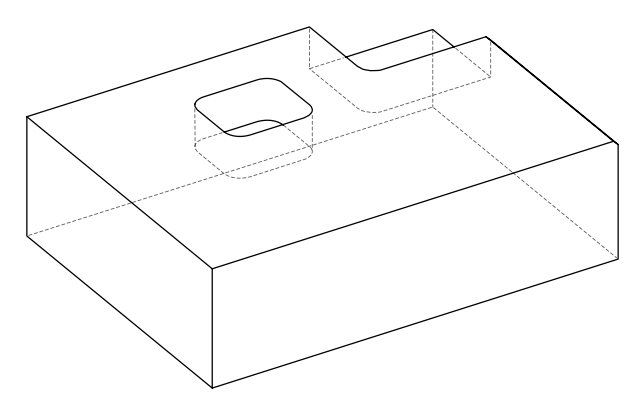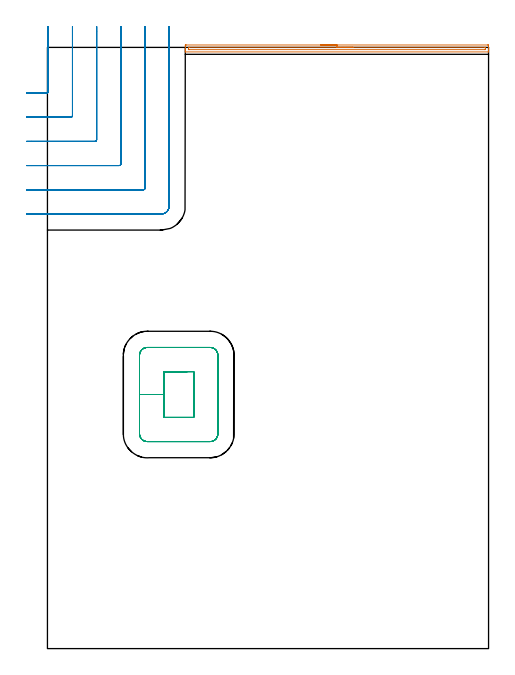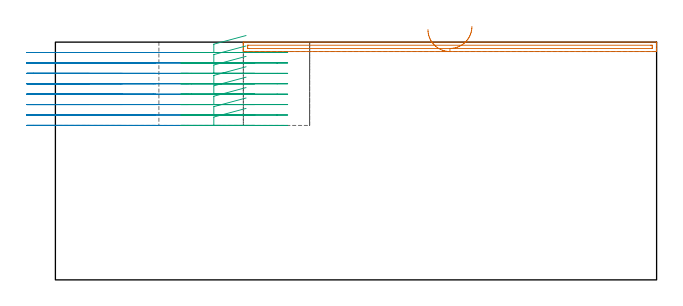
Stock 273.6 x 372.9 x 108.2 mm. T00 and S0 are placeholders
(PLAN: 3 operations, 1 tool changes, 22.9 min)
(1 AREA_MILL | FG_CHAMFER_SURFACE | UGT0205_001 | 3.18 min | 1764 mm3)
(2 MILL_CORNER_NOTCH_RECTANGULAR | CORNER_NOTCH_RECTANGULAR | UGT0201_094 | Follow Part, ap 5, ae 75% | 13.73 min | 365353 mm3)
(3 MILL_RECTANGULAR_POCKET | POCKET_RECTANGULAR_STRAIGHT | UGT0201_094 | Follow Part, ap 5, ae 75% | 6.04 min | 196709 mm3)
(TOOL UGT0205_001 | Chamfer Mill 20 x 3 x 45 deg. | D20 FL50 Z2)
(TOOL UGT0201_094 | End mill 20 mm | D20 FL38 Z4)
(OP 1 AREA_MILL)
G17 G21 G94 G90
T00 M6
G54
G17 G0 G90 X169.55 Y374.4 S1061 M3
G43 Z118.2 H0
Z113.9
G94 G1 X169.588 Z113.028 F250.
X169.702 Z112.163
X169.891 Z111.312
X170.153 Z110.48
X170.487 Z109.674
X170.89 Z108.9
X171.358 Z108.164
X171.89 Z107.472
X172.479 Z106.829
X173.122 Z106.24
X173.814 Z105.708
X174.55 Z105.24
X175.324 Z104.837
X176.13 Z104.503
X176.962 Z104.241
X177.813 Z104.052
X178.678 Z103.938
X179.55 Z103.9
X272.973
X273.372 Y374.396 Z103.901
X273.59 Y374.392 Z103.904
X273.6 Y374.005 Z104.29
Y373.743 Z104.552
Y373.127 Z105.167
Y371.726 Z106.57
Y371.373 Z106.922
Y370.665 Z107.634
Y370.418 Z107.881
X273.598 Y370.257 Z108.035
X273.59 Y370.102 Z108.189
X273.42 Y370.1 Z108.2
X85.68
X85.51 Y370.102 Z108.189
X85.502 Y370.257 Z108.035
X85.5 Y370.418 Z107.881
Y370.666 Z107.634
Y371.373 Z106.922
Y372.604 Z105.693
Y373.127 Z105.167
Y373.743 Z104.552
X85.503 Y374.005 Z104.291
X85.51 Y374.392 Z103.904
X85.728 Y374.396 Z103.901
X86.127 Y374.4 Z103.9
X179.55
Y372.986 Z105.314
X271.33 Y372.985 Z105.315
X271.545 Y372.981 Z105.319
X271.59 Y372.979 Z105.321
X271.596 Y372.948 Z105.352
X271.598 Y372.913 Z105.387
X271.6 Y372.72 Z105.58
Y371.843 Z106.457
X271.599 Y371.707 Z106.593
X271.595 Y371.598 Z106.702
X271.59 Y371.531 Z106.769
X271.558 Y371.521 Z106.779
X271.185 Y371.516 Z106.784
X271.04 Y371.515 Z106.785
X87.77
X87.555 Y371.519 Z106.781
X87.51 Y371.521 Z106.779
X87.504 Y371.552 Z106.748
X87.502 Y371.587 Z106.713
X87.5 Y371.78 Z106.52
Y372.657 Z105.643
X87.501 Y372.793 Z105.507
X87.505 Y372.902 Z105.398
X87.51 Y372.969 Z105.331
X87.542 Y372.979 Z105.321
X87.915 Y372.984 Z105.316
X88.06 Y372.986 Z105.314
X179.55
X180.422 Z105.352
X181.286 Z105.466
X182.138 Z105.655
X182.97 Z105.917
X183.776 Z106.251
X184.55 Z106.654
X185.286 Z107.123
X185.978 Z107.654
X186.621 Z108.243
X187.21 Z108.886
X187.741 Z109.578
X188.21 Z110.314
X188.613 Z111.088
X188.947 Z111.894
X189.209 Z112.726
X189.398 Z113.578
X189.512 Z114.443
X189.55 Z115.314
G0 Z118.2
M5
M2
(OP 2 MILL_CORNER_NOTCH_RECTANGULAR)
G17 G21 G94 G90
T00 M6
G54
G17 G0 G90 X-13. Y344.6 S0 M3
G43 Z118.2 H0
Z103.462
G94 G1 X-10. F250.
X-0.494 F500.
G3 X0.5 Y345.594 R1.
G1 Y382.9
Y385.9 F250.
G0 Z118.2
X-13. Y329.6
Z103.462
G1 X-10.
X14.506 F500.
G3 X15.5 Y330.594 R1.
G1 Y382.9
Y385.9 F250.
G0 Z118.2
X-13. Y314.6
Z103.462
G1 X-10.
X29.505 F500.
G3 X30.5 Y315.595 R1.
G1 Y382.9
Y385.9 F250.
G0 Z118.2
X-13. Y299.6
Z103.462
G1 X-10.
X44.505 F500.
G3 X45.5 Y300.595 R1.
G1 Y382.9
Y385.9 F250.
G0 Z118.2
X-13. Y284.6
Z103.462
G1 X-10.
X59.505 F500.
G3 X60.5 Y285.595 R1.
G1 Y382.9
Y385.9 F250.
G0 Z118.2
X-13. Y269.6
Z103.462
G1 X-10.
X70.7 F500.
G3 X75.5 Y274.4 R4.8
G1 Y382.9
Y385.9 F250.
G0 Z118.2
X-13. Y344.6
Z98.725
G1 X-10.
X-0.494 F500.
G3 X0.5 Y345.594 R1.
G1 Y382.9
Y385.9 F250.
G0 Z118.2
X-13. Y329.6
Z98.725
G1 X-10.
X14.506 F500.
G3 X15.5 Y330.594 R1.
G1 Y382.9
Y385.9 F250.
G0 Z118.2
X-13. Y314.6
Z98.725
G1 X-10.
X29.505 F500.
G3 X30.5 Y315.595 R1.
G1 Y382.9
Y385.9 F250.
G0 Z118.2
X-13. Y299.6
Z98.725
G1 X-10.
X44.505 F500.
G3 X45.5 Y300.595 R1.
G1 Y382.9
Y385.9 F250.
G0 Z118.2
X-13. Y284.6
Z98.725
G1 X-10.
X59.505 F500.
G3 X60.5 Y285.595 R1.
G1 Y382.9
Y385.9 F250.
G0 Z118.2
X-13. Y269.6
Z98.725
G1 X-10.
X70.7 F500.
G3 X75.5 Y274.4 R4.8
G1 Y382.9
Y385.9 F250.
G0 Z118.2
X-13. Y344.6
Z93.987
G1 X-10.
X-0.494 F500.
G3 X0.5 Y345.594 R1.
G1 Y382.9
Y385.9 F250.
G0 Z118.2
X-13. Y329.6
Z93.987
G1 X-10.
X14.506 F500.
G3 X15.5 Y330.594 R1.
G1 Y382.9
Y385.9 F250.
G0 Z118.2
X-13. Y314.6
Z93.987
G1 X-10.
X29.505 F500.
G3 X30.5 Y315.595 R1.
G1 Y382.9
Y385.9 F250.
G0 Z118.2
X-13. Y299.6
Z93.987
G1 X-10.
X44.505 F500.
G3 X45.5 Y300.595 R1.
G1 Y382.9
Y385.9 F250.
G0 Z118.2
X-13. Y284.6
Z93.987
G1 X-10.
X59.505 F500.
G3 X60.5 Y285.595 R1.
G1 Y382.9
Y385.9 F250.
G0 Z118.2
X-13. Y269.6
Z93.987
G1 X-10.
X70.7 F500.
G3 X75.5 Y274.4 R4.8
G1 Y382.9
Y385.9 F250.
G0 Z118.2
X-13. Y344.6
Z89.25
G1 X-10.
X-0.494 F500.
G3 X0.5 Y345.594 R1.
G1 Y382.9
Y385.9 F250.
G0 Z118.2
X-13. Y329.6
Z89.25
G1 X-10.
X14.506 F500.
G3 X15.5 Y330.594 R1.
G1 Y382.9
Y385.9 F250.
G0 Z118.2
X-13. Y314.6
Z89.25
G1 X-10.
X29.505 F500.
G3 X30.5 Y315.595 R1.
G1 Y382.9
Y385.9 F250.
G0 Z118.2
X-13. Y299.6
Z89.25
G1 X-10.
X44.505 F500.
G3 X45.5 Y300.595 R1.
G1 Y382.9
Y385.9 F250.
G0 Z118.2
X-13. Y284.6
Z89.25
G1 X-10.
X59.505 F500.
G3 X60.5 Y285.595 R1.
G1 Y382.9
Y385.9 F250.
G0 Z118.2
X-13. Y269.6
Z89.25
G1 X-10.
X70.7 F500.
G3 X75.5 Y274.4 R4.8
G1 Y382.9
Y385.9 F250.
G0 Z118.2
X-13. Y344.6
Z84.512
G1 X-10.
X-0.494 F500.
G3 X0.5 Y345.594 R1.
G1 Y382.9
Y385.9 F250.
G0 Z118.2
X-13. Y329.6
Z84.512
G1 X-10.
X14.506 F500.
G3 X15.5 Y330.594 R1.
G1 Y382.9
Y385.9 F250.
G0 Z118.2
X-13. Y314.6
Z84.512
G1 X-10.
X29.505 F500.
G3 X30.5 Y315.595 R1.
G1 Y382.9
Y385.9 F250.
G0 Z118.2
X-13. Y299.6
Z84.512
G1 X-10.
X44.505 F500.
G3 X45.5 Y300.595 R1.
G1 Y382.9
Y385.9 F250.
G0 Z118.2
X-13. Y284.6
Z84.512
G1 X-10.
X59.505 F500.
G3 X60.5 Y285.595 R1.
G1 Y382.9
Y385.9 F250.
G0 Z118.2
X-13. Y269.6
Z84.512
G1 X-10.
X70.7 F500.
G3 X75.5 Y274.4 R4.8
G1 Y382.9
Y385.9 F250.
G0 Z118.2
X-13. Y344.6
Z79.775
G1 X-10.
X-0.494 F500.
G3 X0.5 Y345.594 R1.
G1 Y382.9
Y385.9 F250.
G0 Z118.2
X-13. Y329.6
Z79.775
G1 X-10.
X14.506 F500.
G3 X15.5 Y330.594 R1.
G1 Y382.9
Y385.9 F250.
G0 Z118.2
X-13. Y314.6
Z79.775
G1 X-10.
X29.505 F500.
G3 X30.5 Y315.595 R1.
G1 Y382.9
Y385.9 F250.
G0 Z118.2
X-13. Y299.6
Z79.775
G1 X-10.
X44.505 F500.
G3 X45.5 Y300.595 R1.
G1 Y382.9
Y385.9 F250.
G0 Z118.2
X-13. Y284.6
Z79.775
G1 X-10.
X59.505 F500.
G3 X60.5 Y285.595 R1.
G1 Y382.9
Y385.9 F250.
G0 Z118.2
X-13. Y269.6
Z79.775
G1 X-10.
X70.7 F500.
G3 X75.5 Y274.4 R4.8
G1 Y382.9
Y385.9 F250.
G0 Z118.2
X-13. Y344.6
Z75.037
G1 X-10.
X-0.494 F500.
G3 X0.5 Y345.594 R1.
G1 Y382.9
Y385.9 F250.
G0 Z118.2
X-13. Y329.6
Z75.037
G1 X-10.
X14.506 F500.
G3 X15.5 Y330.594 R1.
G1 Y382.9
Y385.9 F250.
G0 Z118.2
X-13. Y314.6
Z75.037
G1 X-10.
X29.505 F500.
G3 X30.5 Y315.595 R1.
G1 Y382.9
Y385.9 F250.
G0 Z118.2
X-13. Y299.6
Z75.037
G1 X-10.
X44.505 F500.
G3 X45.5 Y300.595 R1.
G1 Y382.9
Y385.9 F250.
G0 Z118.2
X-13. Y284.6
Z75.037
G1 X-10.
X59.505 F500.
G3 X60.5 Y285.595 R1.
G1 Y382.9
Y385.9 F250.
G0 Z118.2
X-13. Y269.6
Z75.037
G1 X-10.
X70.7 F500.
G3 X75.5 Y274.4 R4.8
G1 Y382.9
Y385.9 F250.
G0 Z118.2
X-13. Y344.6
Z70.3
G1 X-10.
X-0.494 F500.
G3 X0.5 Y345.594 R1.
G1 Y382.9
Y385.9 F250.
G0 Z118.2
X-13. Y329.6
Z70.3
G1 X-10.
X14.506 F500.
G3 X15.5 Y330.594 R1.
G1 Y382.9
Y385.9 F250.
G0 Z118.2
X-13. Y314.6
Z70.3
G1 X-10.
X29.505 F500.
G3 X30.5 Y315.595 R1.
G1 Y382.9
Y385.9 F250.
G0 Z118.2
X-13. Y299.6
Z70.3
G1 X-10.
X44.505 F500.
G3 X45.5 Y300.595 R1.
G1 Y382.9
Y385.9 F250.
G0 Z118.2
X-13. Y284.6
Z70.3
G1 X-10.
X59.505 F500.
G3 X60.5 Y285.595 R1.
G1 Y382.9
Y385.9 F250.
G0 Z118.2
X-13. Y269.6
Z70.3
G1 X-10.
X70.7 F500.
G3 X75.5 Y274.4 R4.8
G1 Y382.9
Y385.9 F250.
G0 Z118.2
M5
M2
(OP 3 MILL_RECTANGULAR_POCKET)
G17 G21 G94 G90
T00 M6
G54
G17 G0 G90 X86.777 Y171.8 S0 M3
G43 Z118.2 H0
Z111.2
G94 G1 X72.1 Z107.267 F250.
Y157.6 Z103.462
Y143.4 F500.
X90.7
Y171.8
X72.1
Y157.6
X57.1
Y133.2
G3 X61.9 Y128.4 R4.8
G1 X100.9
G3 X105.7 Y133.2 R4.8
G1 Y182.
G3 X100.9 Y186.8 R4.8
G1 X61.9
G3 X57.1 Y182. R4.8
G1 Y157.6
Y156.6
G0 X86.777 Y171.8 Z106.462
G1 X72.1 Z102.53 F250.
Y157.6 Z98.725
Y143.4 F500.
X90.7
Y171.8
X72.1
Y157.6
X57.1
Y133.2
G3 X61.9 Y128.4 R4.8
G1 X100.9
G3 X105.7 Y133.2 R4.8
G1 Y182.
G3 X100.9 Y186.8 R4.8
G1 X61.9
G3 X57.1 Y182. R4.8
G1 Y157.6
Y156.6
G0 X86.777 Y171.8 Z101.725
G1 X72.1 Z97.792 F250.
Y157.6 Z93.987
Y143.4 F500.
X90.7
Y171.8
X72.1
Y157.6
X57.1
Y133.2
G3 X61.9 Y128.4 R4.8
G1 X100.9
G3 X105.7 Y133.2 R4.8
G1 Y182.
G3 X100.9 Y186.8 R4.8
G1 X61.9
G3 X57.1 Y182. R4.8
G1 Y157.6
Y156.6
G0 X86.777 Y171.8 Z96.987
G1 X72.1 Z93.055 F250.
Y157.6 Z89.25
Y143.4 F500.
X90.7
Y171.8
X72.1
Y157.6
X57.1
Y133.2
G3 X61.9 Y128.4 R4.8
G1 X100.9
G3 X105.7 Y133.2 R4.8
G1 Y182.
G3 X100.9 Y186.8 R4.8
G1 X61.9
G3 X57.1 Y182. R4.8
G1 Y157.6
Y156.6
G0 X86.777 Y171.8 Z92.25
G1 X72.1 Z88.317 F250.
Y157.6 Z84.512
Y143.4 F500.
X90.7
Y171.8
X72.1
Y157.6
X57.1
Y133.2
G3 X61.9 Y128.4 R4.8
G1 X100.9
G3 X105.7 Y133.2 R4.8
G1 Y182.
G3 X100.9 Y186.8 R4.8
G1 X61.9
G3 X57.1 Y182. R4.8
G1 Y157.6
Y156.6
G0 X86.777 Y171.8 Z87.512
G1 X72.1 Z83.58 F250.
Y157.6 Z79.775
Y143.4 F500.
X90.7
Y171.8
X72.1
Y157.6
X57.1
Y133.2
G3 X61.9 Y128.4 R4.8
G1 X100.9
G3 X105.7 Y133.2 R4.8
G1 Y182.
G3 X100.9 Y186.8 R4.8
G1 X61.9
G3 X57.1 Y182. R4.8
G1 Y157.6
Y156.6
G0 X86.777 Y171.8 Z82.775
G1 X72.1 Z78.842 F250.
Y157.6 Z75.037
Y143.4 F500.
X90.7
Y171.8
X72.1
Y157.6
X57.1
Y133.2
G3 X61.9 Y128.4 R4.8
G1 X100.9
G3 X105.7 Y133.2 R4.8
G1 Y182.
G3 X100.9 Y186.8 R4.8
G1 X61.9
G3 X57.1 Y182. R4.8
G1 Y157.6
Y156.6
G0 X86.777 Y171.8 Z78.037
G1 X72.1 Z74.105 F250.
Y157.6 Z70.3
Y143.4 F500.
X90.7
Y171.8
X72.1
Y157.6
X57.1
Y133.2
G3 X61.9 Y128.4 R4.8
G1 X100.9
G3 X105.7 Y133.2 R4.8
G1 Y182.
G3 X100.9 Y186.8 R4.8
G1 X61.9
G3 X57.1 Y182. R4.8
G1 Y157.6
Y156.6
G0 Z118.2
M5
M2
